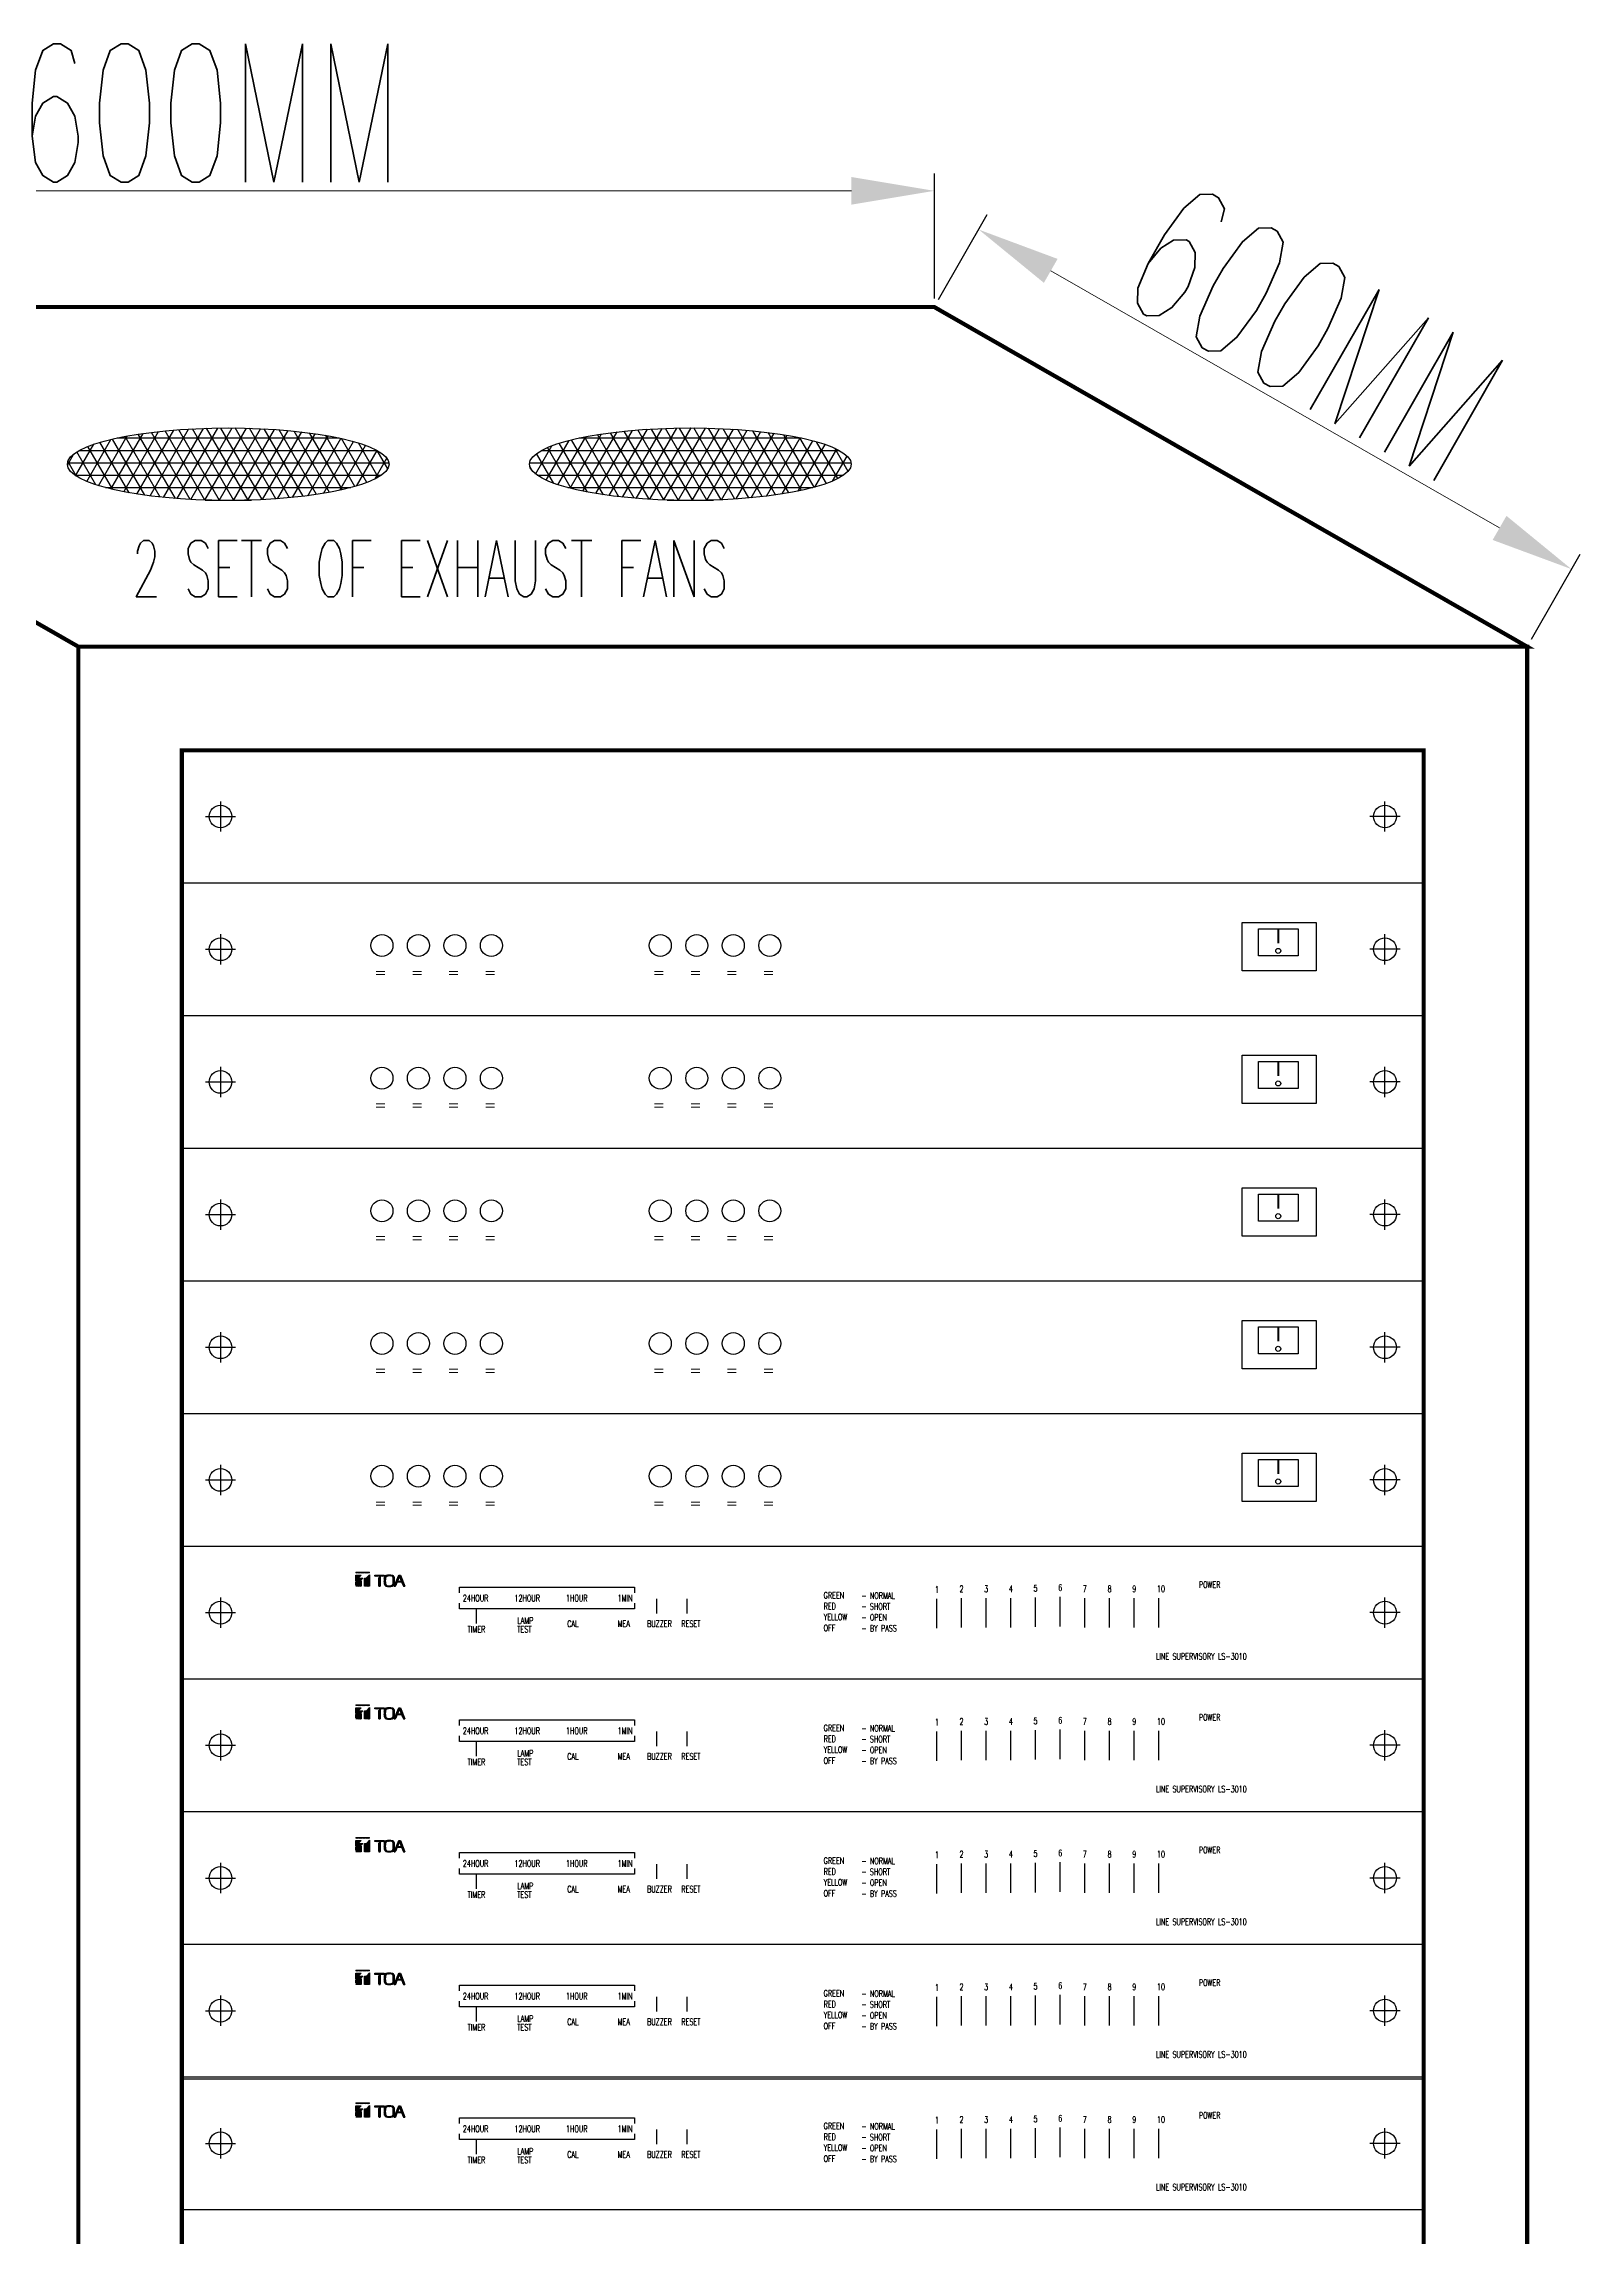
# Model space of a CAD drawing. Header units: millimetres. Extents: x 2974 to 5671, y 1205 to 3288.
# Drawn here: x 5018.3 to 5129.3, y 1626.9 to 1785.4 of the extents above; entities that cross this region are included whole.
import ezdxf

# ---------------------------------------------------------------- set-up
doc = ezdxf.new("R2010")
doc.units = ezdxf.units.MM
for name, color, linetype in [('0-RACK', 7, 'Continuous'), ('RACK', 255, 'Continuous'), ('SILK', 5, 'Continuous'), ('TEXT', 3, 'Continuous')]:
    doc.layers.add(name, color=color, linetype=linetype)
doc.styles.add('ROMANS', font='SIMPLEX', dxfattribs={"width": 0.6, "height": 225})
doc.styles.add('SIMPLEX', font='simplex.shx', dxfattribs={"width": 0.6})
doc.styles.get("Standard").update_dxf_attribs({"font": 'arial.ttf'})
doc.dimstyles.new('ISO-25', dxfattribs={"dimtxt": 2.5, "dimasz": 2.5, "dimexe": 1.25, "dimexo": 0.625, "dimtad": 1, "dimtxsty": 'Standard', "dimcen": 2.5, "dimadec": 0, "dimazin": 0, "dimtfac": 1, "dimtmove": 0, "dimatfit": 3, "dimfxl": 1, "dimarcsym": 0})
pattern_1 = [(0, (2850.8654, 1298.1718), (0, 0.89776884), []), (60, (2850.8654, 1298.1718), (-0.77749062, 0.44888442), []), (120, (2850.8654, 1298.1718), (-0.77749062, -0.44888442), [])]

# ---------------------------------------------------------------- blocks, each defined once
blk = doc.blocks.new('*D31')
at = {"layer": '0-RACK', "color": 0, "lineweight": -2, "transparency": 16777216}
for p, q in [((4977.9, 1767.02), (4977.9, 1776.05)), ((5082.64, 1767.02), (5082.64, 1776.05))]:
    blk.add_line(p, q, dxfattribs=at)
at = {"layer": '0-RACK', "color": 0, "lineweight": 9, "transparency": 16777216}
blk.add_line((4983.9, 1774.8), (5076.64, 1774.8), dxfattribs=at)
at = {"layer": '0-RACK', "color": 0, "transparency": 16777216}
for points in [[(4983.9, 1775.8), (4983.9, 1773.8), (4977.9, 1774.8)], [(5076.64, 1775.8), (5076.64, 1773.8), (5082.64, 1774.8)]]:
    blk.add_solid(points, dxfattribs=at)
at = {"layer": 'Defpoints', "color": 0, "transparency": 16777216}
for p in [(5082.64, 1774.8), (4977.9, 1766.4), (5082.64, 1766.4)]:
    blk.add_point(p, dxfattribs=at)
at = {"layer": '0-RACK', "color": 0, "transparency": 16777216, "insert": (5030.27, 1780.43), "char_height": 6, "attachment_point": 5, "style": 'SIMPLEX'}
blk.add_mtext('{\\H1.66667x;600MM}', dxfattribs=at)
blk = doc.blocks.new('*D32')
at = {"layer": '0-RACK', "color": 0, "lineweight": -2, "transparency": 16777216}
for p, q in [((5082.95, 1766.94), (5086.47, 1773.08)), ((5125.81, 1742.39), (5129.33, 1748.53))]:
    blk.add_line(p, q, dxfattribs=at)
at = {"layer": '0-RACK', "color": 0, "lineweight": 9, "transparency": 16777216}
blk.add_line((5091.05, 1769.02), (5123.5, 1750.43), dxfattribs=at)
at = {"layer": '0-RACK', "color": 0, "transparency": 16777216}
for points in [[(5091.55, 1769.88), (5090.56, 1768.15), (5085.85, 1772)], [(5124, 1751.3), (5123, 1749.56), (5128.7, 1747.45)]]:
    blk.add_solid(points, dxfattribs=at)
at = {"layer": 'Defpoints', "color": 0, "transparency": 16777216}
for p in [(5082.64, 1766.4), (5128.7, 1747.45), (5125.5, 1741.85)]:
    blk.add_point(p, dxfattribs=at)
at = {"layer": '0-RACK', "color": 0, "transparency": 16777216, "insert": (5110.07, 1764.6), "char_height": 6, "attachment_point": 5, "rotation": 330.1917, "style": 'SIMPLEX'}
blk.add_mtext('{\\H1.66667x;600MM}', dxfattribs=at)
blk = doc.blocks.new('A$C7FBD7E3C')
at = {"layer": 'SILK'}
h = blk.add_hatch(dxfattribs=at)
h.set_pattern_fill('ANSI31', color=256, scale=0.104124, style=0)
h.set_pattern_definition([(45, (-24.850095, -32.849176), (-0.0092033522, 0.0092033522), [])])
h.paths.add_polyline_path([(7.756, 3.94), (7.535, 3.711), (7.756, 3.711)])
h.paths.add_polyline_path([(7.535, 3.755), (7.824, 4.055), (7.681, 4.055), (7.535, 3.903)])
h.paths.add_polyline_path([(7.535, 3.947), (7.756, 4.176), (7.535, 4.176)])
h.paths.add_polyline_path([(8.107, 3.711), (7.896, 3.711), (7.896, 4.055), (7.974, 4.055), (8.107, 4.194)])
h.paths.add_polyline_path([(7.535, 4.304), (7.535, 4.272), (8.107, 4.272), (8.107, 4.304)])
h = blk.add_hatch(dxfattribs=at)
h.set_pattern_fill('ANSI31', color=256, scale=0.104124, style=0)
h.set_pattern_definition([(45, (-24.8607, -32.849176), (-0.0092033522, 0.0092033522), [])])
edge = h.paths.add_edge_path()
edge.add_line((9.451, 3.895), (9.525, 3.711))
edge.add_line((9.525, 3.711), (9.586, 3.711))
edge.add_line((9.586, 3.711), (9.398, 4.176))
edge.add_line((9.398, 4.176), (9.334, 4.176))
edge.add_line((9.334, 4.176), (9.136, 3.711))
edge.add_line((9.136, 3.711), (9.187, 3.711))
edge.add_arc((13.544, 2.103), 4.644, 157.70258, 159.73794, ccw=False)
edge.add_line((9.247, 3.865), (9.357, 4.129))
edge.add_line((9.357, 4.129), (9.436, 3.932))
edge.add_line((9.436, 3.932), (9.32, 3.932))
edge.add_line((9.32, 3.932), (9.283, 3.895))
edge.add_line((9.283, 3.895), (9.451, 3.895))
edge = h.paths.add_edge_path()
edge.add_line((8.498, 3.711), (8.555, 3.711))
edge.add_arc((13.197, 3.866), 4.644, 179.91381, 181.90233, ccw=False)
edge.add_line((8.552, 3.873), (8.552, 4.126))
edge.add_line((8.552, 4.126), (8.5, 4.072))
edge.add_line((8.5, 4.072), (8.5, 3.873))
edge.add_arc((3.856, 3.866), 4.644, -1.90233, 0.08619, ccw=False)
h.paths.add_polyline_path([(8.727, 4.176), (8.727, 4.13), (8.326, 4.13), (8.326, 4.176)])
edge = h.paths.add_edge_path()
edge.add_arc((8.935, 3.762), 0.422, 70.53138, 109.46862)
edge.add_arc((8.838, 4.049), 0.119, 111.51341, 167.84748)
edge.add_arc((10.109, 3.942), 1.393, 174.54868, 185.45132)
edge.add_arc((8.843, 3.838), 0.124, 193.35746, 247.28166)
edge.add_arc((8.935, 4.122), 0.422, 250.53138, 289.46862)
edge.add_arc((9.052, 3.818), 0.0972, 284.2326, 355.12829)
edge.add_arc((7.762, 3.942), 1.393, 354.54868, 365.45132)
edge.add_arc((9.054, 4.067), 0.0956, 4.18898, 76.45013)
edge = h.paths.add_edge_path(flags=16)
edge.add_arc((8.935, 3.867), 0.284, 68.90174, 111.09826)
edge.add_arc((8.88, 4.034), 0.109, 115.39248, 169.79681)
edge.add_arc((10.162, 3.942), 1.393, 175.41143, 184.58857)
edge.add_arc((8.884, 3.853), 0.114, 191.56848, 243.24223)
edge.add_arc((8.935, 4.016), 0.284, 248.90174, 291.09826)
edge.add_arc((9.012, 3.833), 0.0855, 287.06209, 358.1272)
edge.add_arc((7.709, 3.942), 1.393, 355.41143, 364.58857)
edge.add_arc((9.014, 4.052), 0.0833, 0.8028, 74.00791)
at = {"ltscale": 0.5}
for p, q in [((11.879, 3.672), (19.205, 3.672)), ((11.879, 3.444), (11.879, 3.672)), ((11.879, 2.773), (11.879, 3.001)), ((19.205, 2.773), (11.879, 2.773)), ((12.577, 2.773), (12.577, 2.156)), ((19.205, 3.672), (19.205, 3.444)), ((19.205, 3.001), (19.205, 2.773)), ((20.117, 3.189), (20.117, 2.572)), ((21.392, 3.189), (21.392, 2.572)), ((31.845, 3.189), (31.845, 1.955)), ((32.878, 3.216), (32.878, 1.982)), ((33.911, 3.216), (33.911, 1.982)), ((34.944, 3.216), (34.944, 1.982)), ((35.978, 3.243), (35.978, 2.008)), ((37.011, 3.27), (37.011, 2.035)), ((38.044, 3.216), (38.044, 1.982)), ((39.077, 3.216), (39.077, 1.982)), ((40.11, 3.216), (40.11, 1.982)), ((41.143, 3.216), (41.143, 1.982))]:
    blk.add_line(p, q, dxfattribs=at)
at = {"layer": 'SILK'}
for p, q in [((7.535, 4.304), (8.107, 4.304)), ((7.535, 4.304), (7.535, 4.272)), ((8.107, 4.272), (7.535, 4.272)), ((7.535, 3.947), (7.535, 4.176)), ((7.535, 3.947), (7.756, 4.176)), ((7.535, 4.176), (7.756, 4.176)), ((7.681, 4.055), (7.535, 3.903)), ((7.535, 3.755), (7.824, 4.055)), ((7.756, 3.94), (7.535, 3.711)), ((7.535, 3.755), (7.535, 3.903)), ((7.756, 3.711), (7.535, 3.711)), ((7.681, 4.055), (7.824, 4.055)), ((7.756, 3.94), (7.756, 3.711)), ((7.896, 3.711), (7.896, 4.055)), ((7.896, 4.055), (7.974, 4.055)), ((8.107, 3.711), (7.896, 3.711)), ((7.974, 4.055), (8.107, 4.194)), ((8.107, 4.272), (8.107, 4.304)), ((8.107, 4.194), (8.107, 3.711)), ((8.326, 4.176), (8.727, 4.176)), ((8.326, 4.13), (8.326, 4.176)), ((8.727, 4.13), (8.326, 4.13)), ((8.498, 3.711), (8.555, 3.711)), ((8.5, 4.072), (8.552, 4.126)), ((8.5, 3.873), (8.5, 4.072)), ((8.552, 4.126), (8.552, 3.873)), ((8.727, 4.176), (8.727, 4.13)), ((9.136, 3.711), (9.334, 4.176)), ((9.136, 3.711), (9.187, 3.711)), ((9.357, 4.129), (9.247, 3.865)), ((9.283, 3.895), (9.32, 3.932)), ((9.283, 3.895), (9.451, 3.895)), ((9.32, 3.932), (9.436, 3.932)), ((9.334, 4.176), (9.398, 4.176)), ((9.357, 4.129), (9.436, 3.932)), ((9.398, 4.176), (9.586, 3.711)), ((9.451, 3.895), (9.525, 3.711)), ((9.525, 3.711), (9.586, 3.711))]:
    blk.add_line(p, q, dxfattribs=at)
for centre, radius, start, end in [((3.856, 3.866), 4.644, 358.09767, 0.08619), ((13.197, 3.866), 4.644, 179.91381, 181.90233), ((10.109, 3.942), 1.393, 174.54868, 185.45132), ((8.838, 4.049), 0.119, 111.51341, 167.84748), ((8.843, 3.838), 0.124, 193.35746, 247.28166), ((10.162, 3.942), 1.393, 175.41143, 184.58857), ((8.88, 4.034), 0.109, 115.39248, 169.79681), ((8.884, 3.853), 0.114, 191.56848, 243.24223), ((8.935, 3.762), 0.422, 70.53138, 109.46862), ((8.935, 4.122), 0.422, 250.53138, 289.46862), ((8.935, 3.867), 0.284, 68.90174, 111.09826), ((8.935, 4.016), 0.284, 248.90174, 291.09826), ((9.014, 4.052), 0.0833, 0.8028, 74.00791), ((9.012, 3.833), 0.0855, 287.06209, 358.1272), ((9.054, 4.067), 0.0956, 4.18898, 76.45013), ((9.052, 3.818), 0.0972, 284.2326, 355.12829), ((7.709, 3.942), 1.393, 355.41143, 4.58857), ((7.762, 3.942), 1.393, 354.54868, 5.45132), ((13.544, 2.103), 4.644, 157.70258, 159.73794)]:
    blk.add_arc(centre, radius, start, end, dxfattribs=at)
at = {"layer": 'TEXT', "color": 0, "style": 'SIMPLEX', "width": 0.6}
for s, height, p in [('1', 0.268, (31.778, 3.444)), ('2', 0.268, (32.811, 3.471)), ('3', 0.268, (33.844, 3.471)), ('4', 0.268, (34.877, 3.471)), ('5', 0.268, (35.91, 3.498)), ('6', 0.268, (36.944, 3.525)), ('7', 0.268, (37.977, 3.471)), ('8', 0.268, (39.01, 3.471)), ('9', 0.268, (40.043, 3.471)), ('10', 0.2684, (41.076, 3.471)), ('POWER', 0.2684, (42.834, 3.645)), ('24HOUR ', 0.2684, (12.013, 3.082)), ('12HOUR ', 0.2684, (14.173, 3.082)), ('1HOUR ', 0.2684, (16.334, 3.082)), ('1MIN', 0.2684, (18.494, 3.082)), ('GREEN', 0.2684, (27.122, 3.203)), ('RED', 0.2684, (27.122, 2.746)), ('- NORMAL', 0.2684, (28.705, 3.189)), ('- SHORT', 0.2684, (28.705, 2.733)), ('TIMER', 0.2684, (12.214, 1.78)), ('TEST', 0.2684, (14.294, 1.78)), ('LAMP', 0.2684, (14.294, 2.143)), ('CAL', 0.2684, (16.387, 2.008)), ('MEA', 0.2684, (18.494, 2.008)), ('BUZZER', 0.2684, (19.728, 2.008)), ('RESET', 0.2684, (21.164, 2.008)), ('YELLOW', 0.2684, (27.122, 2.29)), ('OFF', 0.2684, (27.122, 1.834)), ('- OPEN', 0.2684, (28.705, 2.277)), ('- BY PASS', 0.2684, (28.705, 1.821)), ('LINE SUPERVISORY LS-3010', 0.26836, (41.036, 0.64))]:
    blk.add_text(s, height=height, dxfattribs=at).set_placement(p)

msp = doc.modelspace()

# ---------------------------------------------------------------- hatches: boundary and pattern name
at = {"layer": '0-RACK', "linetype": 'Continuous'}
h = msp.add_hatch(dxfattribs=at)
h.set_pattern_fill('NET3', color=0, scale=7.182151, style=0)
h.set_pattern_definition(pattern_1)
edge = h.paths.add_edge_path()
edge.add_ellipse((5031.58951, 1755.03668), major_axis=(11.62789, 0), ratio=0.225341934, start_angle=0, end_angle=360)
h = msp.add_hatch(dxfattribs=at)
h.set_pattern_fill('NET3', color=0, scale=7.182151, style=0)
h.set_pattern_definition(pattern_1)
edge = h.paths.add_edge_path()
edge.add_ellipse((5064.99875, 1755.03668), major_axis=(11.62789, 0), ratio=0.225341934, start_angle=0, end_angle=360)

# ---------------------------------------------------------------- linework, layer by layer
at = {"layer": '0-RACK', "color": 0}
for p, q in [((5029.94021, 1729.56431, -0.02095), (5032.12912, 1729.56431, -0.02095)), ((5031.03466, 1730.65877, -0.02095), (5031.03466, 1728.46986, -0.02095)), ((5116.3116, 1729.56431, -0.02095), (5114.12268, 1729.56431, -0.02095)), ((5115.21714, 1728.46986, -0.02095), (5115.21714, 1730.65877, -0.02095)), ((5029.94021, 1719.96532, -0.02095), (5032.12912, 1719.96532, -0.02095)), ((5031.03466, 1721.05978, -0.02095), (5031.03466, 1718.87086, -0.02095)), ((5116.3116, 1719.96532, -0.02095), (5114.12268, 1719.96532, -0.02095)), ((5115.21714, 1718.87086, -0.02095), (5115.21714, 1721.05978, -0.02095)), ((5029.94021, 1710.37293, -0.02095), (5032.12912, 1710.37293, -0.02095)), ((5031.03466, 1711.46739, -0.02095), (5031.03466, 1709.27847, -0.02095)), ((5116.3116, 1710.37293, -0.02095), (5114.12268, 1710.37293, -0.02095)), ((5115.21714, 1709.27847, -0.02095), (5115.21714, 1711.46739, -0.02095)), ((5029.94021, 1700.78055, -0.02095), (5032.12912, 1700.78055, -0.02095)), ((5031.03466, 1701.875, -0.02095), (5031.03466, 1699.68609, -0.02095)), ((5116.3116, 1700.78055, -0.02095), (5114.12268, 1700.78055, -0.02095)), ((5115.21714, 1699.68609, -0.02095), (5115.21714, 1701.875, -0.02095)), ((5031.03466, 1692.28262, -0.02095), (5031.03466, 1690.0937, -0.02095)), ((5115.21714, 1690.0937, -0.02095), (5115.21714, 1692.28262, -0.02095)), ((5029.94021, 1691.18816, -0.02095), (5032.12912, 1691.18816, -0.02095)), ((5116.3116, 1691.18816, -0.02095), (5114.12268, 1691.18816, -0.02095)), ((5031.03466, 1682.69023, -0.02095), (5031.03466, 1680.50131, -0.02095)), ((5115.21714, 1680.50131, -0.02095), (5115.21714, 1682.69023, -0.02095)), ((5029.94021, 1681.59577, -0.02095), (5032.12912, 1681.59577, -0.02095)), ((5116.3116, 1681.59577, -0.02095), (5114.12268, 1681.59577, -0.02095)), ((5031.03466, 1673.09784, -0.02095), (5031.03466, 1670.90892, -0.02095)), ((5115.21714, 1670.90892, -0.02095), (5115.21714, 1673.09784, -0.02095)), ((5029.94021, 1672.00338, -0.02095), (5032.12912, 1672.00338, -0.02095)), ((5116.3116, 1672.00338, -0.02095), (5114.12268, 1672.00338, -0.02095)), ((5031.03466, 1663.50545, -0.02095), (5031.03466, 1661.31654, -0.02095)), ((5115.21714, 1661.31654, -0.02095), (5115.21714, 1663.50545, -0.02095)), ((5029.94021, 1662.41099, -0.02095), (5032.12912, 1662.41099, -0.02095)), ((5116.3116, 1662.41099, -0.02095), (5114.12268, 1662.41099, -0.02095)), ((5031.03466, 1653.91307, -0.02095), (5031.03466, 1651.72415, -0.02095)), ((5115.21714, 1651.72415, -0.02095), (5115.21714, 1653.91307, -0.02095)), ((5029.94021, 1652.81861, -0.02095), (5032.12912, 1652.81861, -0.02095)), ((5116.3116, 1652.81861, -0.02095), (5114.12268, 1652.81861, -0.02095)), ((5031.03466, 1644.32068, -0.02095), (5031.03466, 1642.13176, -0.02095)), ((5115.21714, 1642.13176, -0.02095), (5115.21714, 1644.32068, -0.02095)), ((5029.94021, 1643.22622, -0.02095), (5032.12912, 1643.22622, -0.02095)), ((5116.3116, 1643.22622, -0.02095), (5114.12268, 1643.22622, -0.02095)), ((5031.03466, 1634.72829, -0.02095), (5031.03466, 1632.53937, -0.02095)), ((5115.21714, 1632.53937, -0.02095), (5115.21714, 1634.72829, -0.02095)), ((5029.94021, 1633.63383, -0.02095), (5032.12912, 1633.63383, -0.02095)), ((5116.3116, 1633.63383, -0.02095), (5114.12268, 1633.63383, -0.02095))]:
    msp.add_line(p, q, dxfattribs=at)
at = {"layer": '0-RACK', "color": 0, "linetype": 'Continuous'}
for p, q in [((5028.23746, 1724.76482, -0.02095), (5118.01435, 1724.76482, -0.02095)), ((5028.23746, 1724.76482, -0.02095), (5118.01435, 1724.76482, -0.02095)), ((5028.23746, 1715.17243, -0.02095), (5118.01435, 1715.17243, -0.02095)), ((5028.23746, 1705.58004, -0.02095), (5118.01435, 1705.58004, -0.02095)), ((5028.23746, 1695.98765, -0.02095), (5118.01435, 1695.98765, -0.02095)), ((5028.23746, 1686.39527, -0.02095), (5118.01435, 1686.39527, -0.02095)), ((5028.23746, 1686.39527, -0.02095), (5118.01435, 1686.39527, -0.02095)), ((5028.23746, 1676.80288, -0.02095), (5118.01435, 1676.80288, -0.02095)), ((5028.23746, 1676.80288, -0.02095), (5118.01435, 1676.80288, -0.02095)), ((5028.23746, 1667.21049, -0.02095), (5118.01435, 1667.21049, -0.02095)), ((5028.23746, 1667.21049, -0.02095), (5118.01435, 1667.21049, -0.02095)), ((5028.23746, 1657.6181, -0.02095), (5118.01435, 1657.6181, -0.02095)), ((5028.23746, 1657.6181, -0.02095), (5118.01435, 1657.6181, -0.02095)), ((5028.23746, 1657.6181, -0.02095), (5118.01435, 1657.6181, -0.02095)), ((5028.23746, 1657.6181, -0.02095), (5118.01435, 1657.6181, -0.02095)), ((5028.23746, 1648.02572, -0.02095), (5118.01435, 1648.02572, -0.02095)), ((5028.23746, 1638.43333, -0.02095), (5118.01435, 1638.43333, -0.02095)), ((5028.23746, 1638.29132, 0.0419), (5118.01435, 1638.29132, 0.0419)), ((5028.23746, 1628.84094, -0.02095), (5118.01435, 1628.84094, -0.02095))]:
    msp.add_line(p, q, dxfattribs=at)
at = {"layer": '0-RACK', "color": 0, "linetype": 'Continuous', "const_width": 0.29926, "elevation": -0.02095}
for points in [[(5020.75605, 1295.22826), (5020.75605, 1741.84522), (4977.90013, 1766.39731), (4977.90013, 1319.78036)], [(4977.90013, 1766.39731), (5020.75605, 1741.84522), (5125.49575, 1741.84522), (5082.63983, 1766.39731), (4977.90013, 1766.39731)], [(5082.63983, 1766.39731), (5125.49575, 1741.84522), (5020.75605, 1741.84522), (5125.49575, 1741.84522), (5125.49575, 1295.22826)]]:
    msp.add_lwpolyline(points, dxfattribs=at)
msp.add_lwpolyline([(5028.23746, 1302.69976), (5028.23746, 1734.3539), (5118.01435, 1734.3539), (5118.01435, 1302.69976)], close=True, dxfattribs=at)
at = {"layer": '0-RACK', "color": 0}
for centre in [(5031.03466, 1729.56431, -0.02095), (5115.21714, 1729.56431, -0.02095), (5031.03466, 1719.96532, -0.02095), (5115.21714, 1719.96532, -0.02095), (5031.03466, 1710.37293, -0.02095), (5115.21714, 1710.37293, -0.02095), (5031.03466, 1700.78055, -0.02095), (5115.21714, 1700.78055, -0.02095), (5031.03466, 1691.18816, -0.02095), (5115.21714, 1691.18816, -0.02095), (5031.03466, 1681.59577, -0.02095), (5115.21714, 1681.59577, -0.02095), (5031.03466, 1672.00338, -0.02095), (5115.21714, 1672.00338, -0.02095), (5031.03466, 1662.41099, -0.02095), (5115.21714, 1662.41099, -0.02095), (5031.03466, 1652.81861, -0.02095), (5115.21714, 1652.81861, -0.02095), (5031.03466, 1643.22622, -0.02095), (5115.21714, 1643.22622, -0.02095), (5031.03466, 1633.63383, -0.02095), (5115.21714, 1633.63383, -0.02095)]:
    msp.add_circle(centre, 0.82076, dxfattribs=at)
at = {"layer": '0-RACK', "color": 0, "linetype": 'Continuous'}
for centre in [(5031.58951, 1755.03668, -0.02095), (5064.99875, 1755.03668, -0.02095)]:
    msp.add_ellipse(centre, major_axis=(11.62789, 0), ratio=0.225341934, dxfattribs=at)
at = {"layer": 'RACK', "color": 3, "extrusion": (-4.40822e-16, 0.000346206, 1)}
for p, q in [((5107.46831, 1721.44951, 0.00417), (5107.46831, 1720.39581, 0.00453)), ((5107.49935, 1721.44951, 0.00417), (5107.49935, 1720.39581, 0.00453)), ((5107.46831, 1711.86042, 0.00417), (5107.46831, 1710.80673, 0.00453)), ((5107.49935, 1711.86042, 0.00417), (5107.49935, 1710.80673, 0.00453)), ((5107.46831, 1702.26803, 0.00417), (5107.46831, 1701.21434, 0.00453)), ((5107.49935, 1702.26803, 0.00417), (5107.49935, 1701.21434, 0.00453)), ((5107.46831, 1692.67565, 0.00417), (5107.46831, 1691.62195, 0.00453)), ((5107.49935, 1692.67565, 0.00417), (5107.49935, 1691.62195, 0.00453)), ((5107.46831, 1683.08326, 0.00417), (5107.46831, 1682.02957, 0.00453)), ((5107.49935, 1683.08326, 0.00417), (5107.49935, 1682.02957, 0.00453))]:
    msp.add_line(p, q, dxfattribs=at)
at = {"layer": 'RACK', "color": 3, "linetype": 'Continuous', "extrusion": (-4.40822e-16, 0.000346206, 1)}
for points, elevation in [([(5104.89143, 1721.89094), (5110.24472, 1721.89094), (5110.24472, 1718.41552), (5104.89143, 1718.41552)], 0.60014), ([(5106.0703, 1721.4494), (5108.9438, 1721.4494), (5108.9438, 1719.48488), (5106.0703, 1719.48488)], 0.60014), ([(5104.89143, 1712.30186), (5110.24472, 1712.30186), (5110.24472, 1708.82643), (5104.89143, 1708.82643)], 0.59682), ([(5106.0703, 1711.86032), (5108.9438, 1711.86032), (5108.9438, 1709.89579), (5106.0703, 1709.89579)], 0.59682), ([(5104.89143, 1702.70947), (5110.24472, 1702.70947), (5110.24472, 1699.23405), (5104.89143, 1699.23405)], 0.5935), ([(5106.0703, 1702.26793), (5108.9438, 1702.26793), (5108.9438, 1700.30341), (5106.0703, 1700.30341)], 0.5935), ([(5104.89143, 1693.11708), (5110.24472, 1693.11708), (5110.24472, 1689.64166), (5104.89143, 1689.64166)], 0.59018), ([(5106.0703, 1692.67554), (5108.9438, 1692.67554), (5108.9438, 1690.71102), (5106.0703, 1690.71102)], 0.59018), ([(5104.89143, 1683.5247), (5110.24472, 1683.5247), (5110.24472, 1680.04927), (5104.89143, 1680.04927)], 0.58686), ([(5106.0703, 1683.08316), (5108.9438, 1683.08316), (5108.9438, 1681.11863), (5106.0703, 1681.11863)], 0.58686)]:
    msp.add_lwpolyline(points, close=True, dxfattribs=dict(at, elevation=elevation))
at = {"layer": 'RACK', "color": 3, "extrusion": (-4.40822e-16, 0.000346206, 1)}
for points, elevation in [([(5107.53039, 1721.4494), (5107.53039, 1720.39571)], 0.60014), ([(5107.53039, 1711.86032), (5107.53039, 1710.80662)], 0.59682), ([(5107.53039, 1702.26793), (5107.53039, 1701.21424)], 0.5935), ([(5107.53039, 1692.67554), (5107.53039, 1691.62185)], 0.59018), ([(5107.53039, 1683.08316), (5107.53039, 1682.02946)], 0.58686)]:
    msp.add_lwpolyline(points, dxfattribs=dict(at, elevation=elevation))
at = {"layer": 'RACK', "color": 3, "linetype": 'Continuous', "extrusion": (-4.40822e-16, 0.000346206, 1)}
for centre in [(5042.70396, 1720.23917, 0.60014), (5045.34251, 1720.23917, 0.60014), (5047.98107, 1720.23917, 0.60014), (5050.61963, 1720.23917, 0.60014), (5062.82733, 1720.23917, 0.60014), (5065.46589, 1720.23917, 0.60014), (5068.10444, 1720.23917, 0.60014), (5070.743, 1720.23917, 0.60014), (5042.70396, 1710.65009, 0.59682), (5045.34251, 1710.65009, 0.59682), (5047.98107, 1710.65009, 0.59682), (5050.61963, 1710.65009, 0.59682), (5062.82733, 1710.65009, 0.59682), (5065.46589, 1710.65009, 0.59682), (5068.10444, 1710.65009, 0.59682), (5070.743, 1710.65009, 0.59682), (5042.70396, 1701.0577, 0.5935), (5045.34251, 1701.0577, 0.5935), (5047.98107, 1701.0577, 0.5935), (5050.61963, 1701.0577, 0.5935), (5062.82733, 1701.0577, 0.5935), (5065.46589, 1701.0577, 0.5935), (5068.10444, 1701.0577, 0.5935), (5070.743, 1701.0577, 0.5935), (5042.70396, 1691.46531, 0.59018), (5045.34251, 1691.46531, 0.59018), (5047.98107, 1691.46531, 0.59018), (5050.61963, 1691.46531, 0.59018), (5062.82733, 1691.46531, 0.59018), (5065.46589, 1691.46531, 0.59018), (5068.10444, 1691.46531, 0.59018), (5070.743, 1691.46531, 0.59018), (5042.70396, 1681.87292, 0.58686), (5045.34251, 1681.87292, 0.58686), (5047.98107, 1681.87292, 0.58686), (5050.61963, 1681.87292, 0.58686), (5062.82733, 1681.87292, 0.58686), (5065.46589, 1681.87292, 0.58686), (5068.10444, 1681.87292, 0.58686), (5070.743, 1681.87292, 0.58686)]:
    msp.add_circle(centre, 0.79386, dxfattribs=at)
at = {"layer": 'RACK', "color": 3, "extrusion": (-4.40822e-16, 0.000346206, 1)}
for centre in [(5107.50488, 1719.85144, 0.60014), (5107.50488, 1710.26236, 0.59682), (5107.50488, 1700.66997, 0.5935), (5107.50488, 1691.07758, 0.59018), (5107.50488, 1681.4852, 0.58686)]:
    msp.add_circle(centre, 0.18146, dxfattribs=at)

# ---------------------------------------------------------------- block references
at = {"xscale": 1.726479924177264, "yscale": 1.726479924177264, "zscale": 1.726479924177264}
for p in [(5027.81073, 1667.50032, -0.02095), (5027.81073, 1657.90793, -0.02095), (5027.81073, 1648.31554, -0.02095), (5027.81073, 1638.72315, -0.02095), (5027.81073, 1629.13077, -0.02095)]:
    msp.add_blockref('A$C7FBD7E3C', p, dxfattribs=at)

# ---------------------------------------------------------------- texts
at = {"layer": '0-RACK', "color": 0, "style": 'SIMPLEX', "width": 0.6}
msp.add_text('2 SETS OF EXHAUST FANS', height=4.0524288, dxfattribs=at).set_placement((5024.62673, 1745.45711, -0.02095))
at = {"layer": 'RACK', "color": 3, "extrusion": (-4.40822e-16, 0.000346206, 1), "style": 'ROMANS'}
for p in [(5042.14792, 1717.90141, 0.60014), (5044.78647, 1717.90141, 0.60014), (5047.42503, 1717.90141, 0.60014), (5050.06359, 1717.90141, 0.60014), (5062.27129, 1717.90141, 0.60014), (5064.90985, 1717.90141, 0.60014), (5067.5484, 1717.90141, 0.60014), (5070.18696, 1717.90141, 0.60014), (5042.14792, 1708.31233, 0.59682), (5044.78647, 1708.31233, 0.59682), (5047.42503, 1708.31233, 0.59682), (5050.06359, 1708.31233, 0.59682), (5062.27129, 1708.31233, 0.59682), (5064.90985, 1708.31233, 0.59682), (5067.5484, 1708.31233, 0.59682), (5070.18696, 1708.31233, 0.59682), (5042.14792, 1698.71994, 0.5935), (5044.78647, 1698.71994, 0.5935), (5047.42503, 1698.71994, 0.5935), (5050.06359, 1698.71994, 0.5935), (5062.27129, 1698.71994, 0.5935), (5064.90985, 1698.71994, 0.5935), (5067.5484, 1698.71994, 0.5935), (5070.18696, 1698.71994, 0.5935), (5042.14792, 1689.12756, 0.59018), (5044.78647, 1689.12756, 0.59018), (5047.42503, 1689.12756, 0.59018), (5050.06359, 1689.12756, 0.59018), (5062.27129, 1689.12756, 0.59018), (5064.90985, 1689.12756, 0.59018), (5067.5484, 1689.12756, 0.59018), (5070.18696, 1689.12756, 0.59018), (5042.14792, 1679.53517, 0.58686), (5044.78647, 1679.53517, 0.58686), (5047.42503, 1679.53517, 0.58686), (5050.06359, 1679.53517, 0.58686), (5062.27129, 1679.53517, 0.58686), (5064.90985, 1679.53517, 0.58686), (5067.5484, 1679.53517, 0.58686), (5070.18696, 1679.53517, 0.58686)]:
    msp.add_text('= ', height=0.818933, dxfattribs=at).set_placement(p)

# ---------------------------------------------------------------- dimensions: what is measured, and where the dimension line sits
at = {"layer": '0-RACK'}
dim = msp.add_linear_dim(base=(5082.63983, 1774.80394, -0.02095), p1=(4977.90013, 1766.39731, -0.02095), p2=(5082.63983, 1766.39731, -0.02095), text='{\\H1.66667x;600MM}', dimstyle='ISO-25', override={"dimtxt": 6, "dimasz": 6, "dimtxsty": 'SIMPLEX', "dimlwd": 9}, dxfattribs=at)
dim.commit()
dim.dimension.update_dxf_attribs({"geometry": '*D31', "text_midpoint": (5030.26998, 1780.42895, -0.02095)})
dim = msp.add_aligned_dim(p1=(5082.63983, 1766.39731, -0.02095), p2=(5125.49575, 1741.84522, -0.02095), distance=6.45532, text='{\\H1.66667x;600MM}', dimstyle='ISO-25', override={"dimtxt": 6, "dimasz": 6, "dimtxsty": 'SIMPLEX', "dimlwd": 9}, dxfattribs=at)
dim.commit()
dim.dimension.update_dxf_attribs({"geometry": '*D32', "text_midpoint": (5110.07293, 1764.60329, -0.02095)})

doc.saveas('drawing.dxf')
